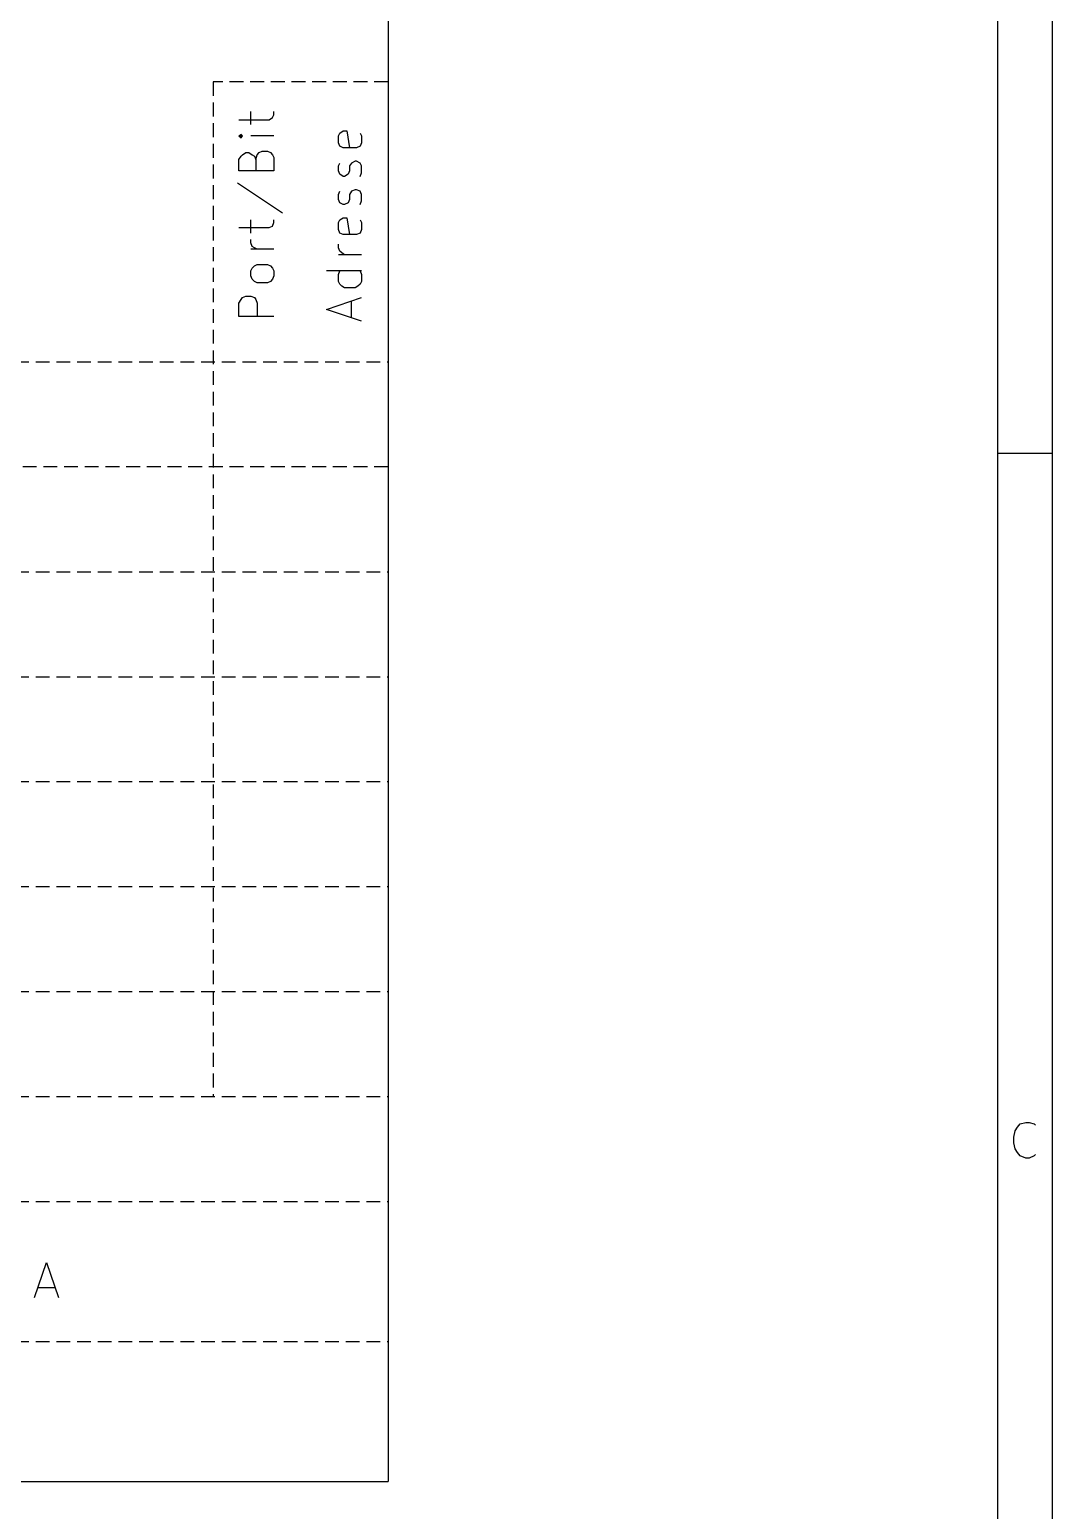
# Model space of a CAD drawing. Extents: x 10 to 287, y -200 to -10.
# Drawn here: x 249.9 to 287, y -148.4 to -94.6 of the extents above; entities that cross this region are included whole.
import ezdxf

# ---------------------------------------------------------------- set-up
doc = ezdxf.new("R2010")
doc.units = 0
doc.header["$MEASUREMENT"] = 0
doc.linetypes.add('DASHED', pattern=[0.75, 0.5, -0.25])
doc.layers.add('BLUE3', color=171, linetype='CONTINUOUS')
doc.layers.add('RED2', color=1, linetype='CONTINUOUS')

msp = doc.modelspace()

# ---------------------------------------------------------------- linework, layer by layer
at = {"layer": 'BLUE3', "linetype": 'CONTINUOUS'}
for p, q in [((262.89, -80.01), (262.89, -147.32)), ((257.912, -98.0694), (257.912, -97.5868)), ((258.572, -97.8916), (258.699, -97.8154)), ((258.699, -97.8154), (258.75, -97.7138)), ((258.75, -97.7138), (258.75, -97.5868)), ((257.48, -97.8916), (258.572, -97.8916)), ((261.137, -98.3742), (261.264, -98.298)), ((261.264, -98.298), (261.391, -98.298)), ((261.391, -98.298), (261.493, -98.9076)), ((257.556, -98.425), (257.48, -98.4758)), ((257.48, -98.4758), (257.556, -98.552)), ((257.48, -98.4758), (257.607, -98.4758)), ((257.607, -98.4758), (257.556, -98.425)), ((257.556, -98.552), (257.607, -98.4758)), ((258.75, -98.4758), (257.912, -98.4758)), ((261.087, -98.4758), (261.137, -98.3742)), ((261.087, -98.7298), (261.087, -98.4758)), ((261.137, -98.8568), (261.087, -98.7298)), ((261.264, -98.9076), (261.137, -98.8568)), ((261.874, -98.8568), (261.747, -98.9076)), ((261.874, -98.3742), (261.925, -98.4758)), ((261.925, -98.7298), (261.874, -98.8568)), ((261.925, -98.4758), (261.925, -98.7298)), ((257.48, -99.3394), (257.556, -99.2124)), ((257.48, -99.7458), (257.48, -99.3394)), ((257.556, -99.2124), (257.607, -99.1616)), ((257.607, -99.1616), (257.734, -99.0854)), ((257.734, -99.0854), (257.835, -99.0854)), ((257.835, -99.0854), (257.962, -99.1616)), ((257.962, -99.1616), (258.039, -99.2124)), ((258.039, -99.2124), (258.089, -99.3394)), ((258.089, -99.3394), (258.14, -99.1616)), ((258.089, -99.3394), (258.089, -99.7458)), ((258.14, -99.1616), (258.216, -99.0854)), ((258.216, -99.0854), (258.318, -99.0346)), ((258.318, -99.0346), (258.521, -99.0346)), ((258.521, -99.0346), (258.623, -99.0854)), ((258.623, -99.0854), (258.699, -99.1616)), ((258.699, -99.1616), (258.75, -99.2632)), ((258.75, -99.2632), (258.75, -99.7458)), ((261.747, -98.9076), (261.264, -98.9076)), ((261.696, -99.3902), (261.569, -99.4664)), ((261.747, -99.3902), (261.696, -99.3902)), ((261.874, -99.4664), (261.747, -99.3902)), ((258.75, -99.7458), (257.48, -99.7458)), ((261.087, -99.568), (261.137, -99.4664)), ((261.087, -99.7458), (261.087, -99.568)), ((261.137, -99.8728), (261.087, -99.7458)), ((261.264, -99.949), (261.137, -99.8728)), ((261.315, -99.949), (261.264, -99.949)), ((261.442, -99.8728), (261.315, -99.949)), ((261.493, -99.7458), (261.442, -99.8728)), ((261.569, -99.4664), (261.493, -99.568)), ((261.493, -99.568), (261.493, -99.7458)), ((261.925, -99.568), (261.874, -99.4664)), ((261.874, -99.949), (261.925, -99.822)), ((261.925, -99.822), (261.925, -99.568)), ((257.429, -100.178), (259.055, -101.27)), ((261.087, -100.609), (261.137, -100.482)), ((261.569, -100.482), (261.493, -100.609)), ((261.696, -100.432), (261.569, -100.482)), ((261.747, -100.432), (261.696, -100.432)), ((261.874, -100.482), (261.747, -100.432)), ((261.925, -100.609), (261.874, -100.482)), ((261.087, -100.787), (261.087, -100.609)), ((261.137, -100.914), (261.087, -100.787)), ((261.264, -100.965), (261.137, -100.914)), ((261.315, -100.965), (261.264, -100.965)), ((261.442, -100.914), (261.315, -100.965)), ((261.493, -100.787), (261.442, -100.914)), ((261.493, -100.609), (261.493, -100.787)), ((261.874, -100.965), (261.925, -100.838)), ((261.925, -100.838), (261.925, -100.609)), ((257.912, -102.006), (257.912, -101.524)), ((258.75, -101.625), (258.75, -101.524)), ((261.087, -101.625), (261.137, -101.524)), ((261.137, -101.524), (261.264, -101.448)), ((261.264, -101.448), (261.391, -101.448)), ((261.391, -101.448), (261.493, -102.057)), ((261.874, -101.524), (261.925, -101.625)), ((257.48, -101.803), (258.572, -101.803)), ((258.572, -101.803), (258.699, -101.752)), ((258.699, -101.752), (258.75, -101.625)), ((261.087, -101.879), (261.087, -101.625)), ((261.137, -102.006), (261.087, -101.879)), ((261.264, -102.057), (261.137, -102.006)), ((261.747, -102.057), (261.264, -102.057)), ((261.874, -102.006), (261.747, -102.057)), ((261.925, -101.879), (261.874, -102.006)), ((261.925, -101.625), (261.925, -101.879)), ((257.912, -102.362), (257.912, -102.235)), ((257.962, -102.489), (257.912, -102.362)), ((258.75, -102.591), (257.912, -102.591)), ((258.039, -102.54), (257.962, -102.489)), ((258.14, -102.591), (258.039, -102.54)), ((261.087, -102.54), (261.087, -102.413)), ((261.137, -102.667), (261.087, -102.54)), ((261.214, -102.718), (261.137, -102.667)), ((257.962, -103.276), (258.039, -103.2)), ((258.039, -103.2), (258.14, -103.149)), ((258.14, -103.149), (258.521, -103.149)), ((258.521, -103.149), (258.623, -103.2)), ((258.623, -103.2), (258.699, -103.276)), ((261.925, -102.794), (261.087, -102.794)), ((261.315, -102.794), (261.214, -102.718)), ((257.912, -103.378), (257.962, -103.276)), ((257.912, -103.556), (257.912, -103.378)), ((257.962, -103.683), (257.912, -103.556)), ((258.039, -103.759), (257.962, -103.683)), ((258.699, -103.683), (258.623, -103.759)), ((258.699, -103.276), (258.75, -103.378)), ((258.75, -103.556), (258.699, -103.683)), ((258.75, -103.378), (258.75, -103.556)), ((261.925, -103.378), (260.655, -103.378)), ((261.087, -103.505), (261.137, -103.378)), ((261.087, -103.759), (261.087, -103.505)), ((261.874, -103.378), (261.925, -103.505)), ((261.925, -103.505), (261.925, -103.759)), ((258.14, -103.81), (258.039, -103.759)), ((258.521, -103.81), (258.14, -103.81)), ((258.623, -103.759), (258.521, -103.81)), ((261.137, -103.861), (261.087, -103.759)), ((261.214, -103.937), (261.137, -103.861)), ((261.315, -103.988), (261.214, -103.937)), ((261.696, -103.988), (261.315, -103.988)), ((261.798, -103.937), (261.696, -103.988)), ((261.874, -103.861), (261.798, -103.937)), ((261.925, -103.759), (261.874, -103.861)), ((257.48, -104.546), (257.556, -104.419)), ((257.48, -105.029), (257.48, -104.546)), ((257.556, -104.419), (257.607, -104.343)), ((257.607, -104.343), (257.734, -104.292)), ((257.734, -104.292), (257.912, -104.292)), ((257.912, -104.292), (258.039, -104.343)), ((258.039, -104.343), (258.089, -104.419)), ((258.089, -104.419), (258.14, -104.546)), ((258.14, -104.546), (258.14, -105.029)), ((260.655, -104.775), (261.925, -104.343)), ((261.925, -105.207), (260.655, -104.775)), ((261.569, -105.08), (261.569, -104.47)), ((258.75, -105.029), (257.48, -105.029)), ((250.063, -140.64), (250.495, -139.37)), ((250.495, -139.37), (250.927, -140.64)), ((250.19, -140.284), (250.8, -140.284)), ((213.36, -147.32), (262.89, -147.32))]:
    msp.add_line(p, q, dxfattribs=at)
at = {"layer": 'BLUE3', "linetype": 'DASHED'}
for p, q in [((262.89, -96.52), (256.54, -96.52)), ((256.54, -96.52), (256.54, -133.35)), ((213.36, -106.68), (262.89, -106.68)), ((262.89, -110.49), (213.36, -110.49)), ((213.36, -114.3), (262.89, -114.3)), ((213.36, -118.11), (262.89, -118.11)), ((213.36, -121.92), (262.89, -121.92)), ((213.36, -125.73), (262.89, -125.73)), ((213.36, -129.54), (262.89, -129.54)), ((213.36, -133.35), (262.89, -133.35)), ((213.36, -137.16), (262.89, -137.16)), ((213.36, -142.24), (262.89, -142.24))]:
    msp.add_line(p, q, dxfattribs=at)
at = {"layer": 'RED2', "linetype": 'CONTINUOUS'}
for p, q in [((286.995, -200), (286.995, -10.0076)), ((285.013, -198.018), (285.013, -11.9888)), ((286.995, -110.007), (285.013, -110.007)), ((285.725, -134.468), (285.826, -134.341)), ((285.826, -134.341), (286.029, -134.29)), ((286.029, -134.29), (286.156, -134.29)), ((286.156, -134.29), (286.334, -134.341)), ((286.334, -134.341), (286.385, -134.391)), ((285.598, -134.823), (285.648, -134.595)), ((285.598, -135.026), (285.598, -134.823)), ((285.648, -134.595), (285.725, -134.468)), ((285.648, -135.255), (285.598, -135.026)), ((285.725, -135.382), (285.648, -135.255)), ((285.826, -135.509), (285.725, -135.382)), ((286.385, -135.458), (286.334, -135.509)), ((286.029, -135.585), (285.826, -135.509)), ((286.156, -135.585), (286.029, -135.585)), ((286.334, -135.509), (286.156, -135.585))]:
    msp.add_line(p, q, dxfattribs=at)

doc.saveas('drawing.dxf')
